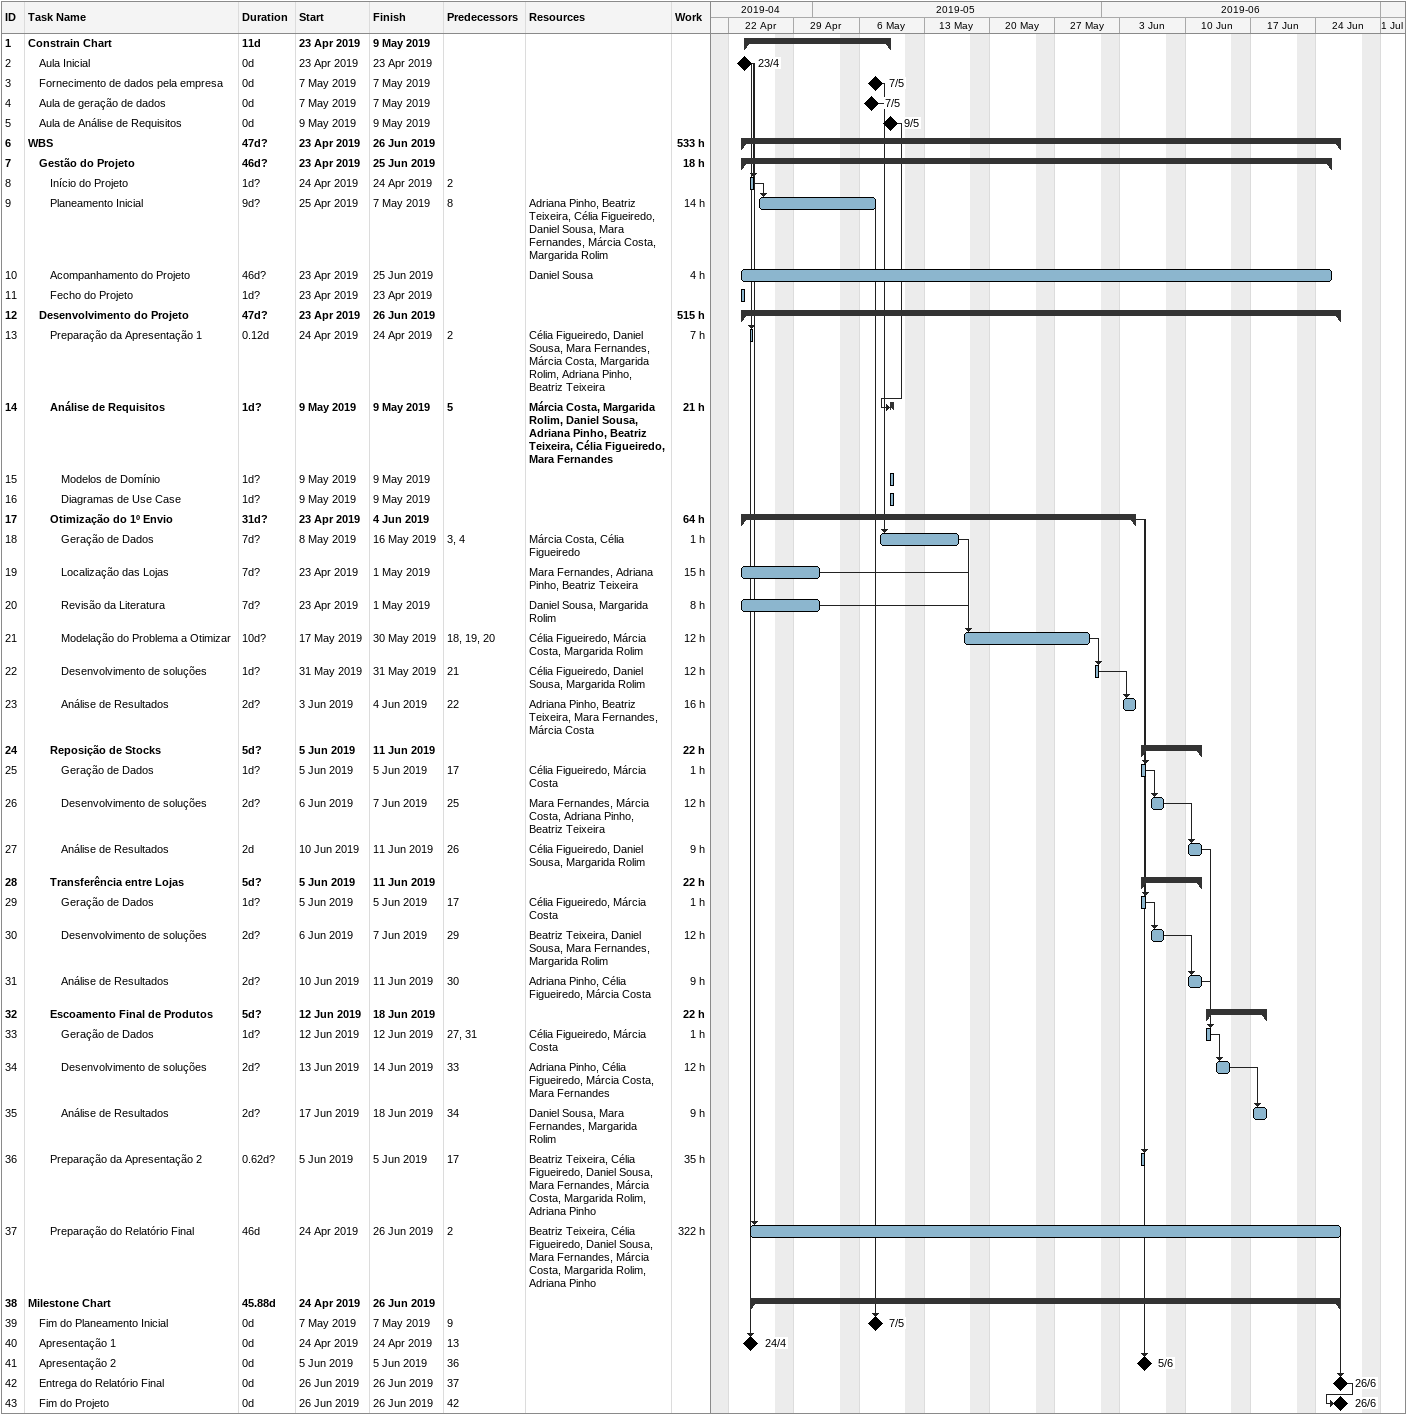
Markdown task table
| ID | Level | Task | Duration | Start | Finish | Predecessors | Resources | Work (h) |
|---|---|---|---|---|---|---|---|---|
| 1 | 1 | **Constrain Chart** | 11d | 2019-04-23 | 2019-05-09 |  |  |  |
| 2 | 2 | Aula Inicial | 0d | 2019-04-23 | 2019-04-23 |  |  |  |
| 3 | 2 | Fornecimento de dados pela empresa | 0d | 2019-05-07 | 2019-05-07 |  |  |  |
| 4 | 2 | Aula de geração de dados | 0d | 2019-05-07 | 2019-05-07 |  |  |  |
| 5 | 2 | Aula de Análise de Requisitos | 0d | 2019-05-09 | 2019-05-09 |  |  |  |
| 6 | 1 | **WBS** | 47d? | 2019-04-23 | 2019-06-26 |  |  | 533 |
| 7 | 2 | **Gestão do Projeto** | 46d? | 2019-04-23 | 2019-06-25 |  |  | 18 |
| 8 | 3 | Início do Projeto | 1d? | 2019-04-24 | 2019-04-24 | 2 |  |  |
| 9 | 3 | Planeamento Inicial | 9d? | 2019-04-25 | 2019-05-07 | 8 | Adriana Pinho, Beatriz Teixeira, Célia Figueiredo, Daniel Sousa, Mara Fernandes, Márcia Costa, Margarida Rolim | 14 |
| 10 | 3 | Acompanhamento do Projeto | 46d? | 2019-04-23 | 2019-06-25 |  | Daniel Sousa | 4 |
| 11 | 3 | Fecho do Projeto | 1d? | 2019-04-23 | 2019-04-23 |  |  |  |
| 12 | 2 | **Desenvolvimento do Projeto** | 47d? | 2019-04-23 | 2019-06-26 |  |  | 515 |
| 13 | 3 | Preparação da Apresentação 1 | 0.12d | 2019-04-24 | 2019-04-24 | 2 | Célia Figueiredo, Daniel Sousa, Mara Fernandes, Márcia Costa, Margarida Rolim, Adriana Pinho, Beatriz Teixeira | 7 |
| 14 | 3 | **Análise de Requisitos** | 1d? | 2019-05-09 | 2019-05-09 | 5 | Márcia Costa, Margarida Rolim, Daniel Sousa, Adriana Pinho, Beatriz Teixeira, Célia Figueiredo, Mara Fernandes | 21 |
| 15 | 4 | Modelos de Domínio | 1d? | 2019-05-09 | 2019-05-09 |  |  |  |
| 16 | 4 | Diagramas de Use Case | 1d? | 2019-05-09 | 2019-05-09 |  |  |  |
| 17 | 3 | **Otimização do 1º Envio** | 31d? | 2019-04-23 | 2019-06-04 |  |  | 64 |
| 18 | 4 | Geração de Dados | 7d? | 2019-05-08 | 2019-05-16 | 3, 4 | Márcia Costa, Célia Figueiredo | 1 |
| 19 | 4 | Localização das Lojas | 7d? | 2019-04-23 | 2019-05-01 |  | Mara Fernandes, Adriana Pinho, Beatriz Teixeira | 15 |
| 20 | 4 | Revisão da Literatura | 7d? | 2019-04-23 | 2019-05-01 |  | Daniel Sousa, Margarida Rolim | 8 |
| 21 | 4 | Modelação do Problema a Otimizar | 10d? | 2019-05-17 | 2019-05-30 | 18, 19, 20 | Célia Figueiredo, Márcia Costa, Margarida Rolim | 12 |
| 22 | 4 | Desenvolvimento de soluções | 1d? | 2019-05-31 | 2019-05-31 | 21 | Célia Figueiredo, Daniel Sousa, Margarida Rolim | 12 |
| 23 | 4 | Análise de Resultados | 2d? | 2019-06-03 | 2019-06-04 | 22 | Adriana Pinho, Beatriz Teixeira, Mara Fernandes, Márcia Costa | 16 |
| 24 | 3 | **Reposição de Stocks** | 5d? | 2019-06-05 | 2019-06-11 |  |  | 22 |
| 25 | 4 | Geração de Dados | 1d? | 2019-06-05 | 2019-06-05 | 17 | Célia Figueiredo, Márcia Costa | 1 |
| 26 | 4 | Desenvolvimento de soluções | 2d? | 2019-06-06 | 2019-06-07 | 25 | Mara Fernandes, Márcia Costa, Adriana Pinho, Beatriz Teixeira | 12 |
| 27 | 4 | Análise de Resultados | 2d | 2019-06-10 | 2019-06-11 | 26 | Célia Figueiredo, Daniel Sousa, Margarida Rolim | 9 |
| 28 | 3 | **Transferência entre Lojas** | 5d? | 2019-06-05 | 2019-06-11 |  |  | 22 |
| 29 | 4 | Geração de Dados | 1d? | 2019-06-05 | 2019-06-05 | 17 | Célia Figueiredo, Márcia Costa | 1 |
| 30 | 4 | Desenvolvimento de soluções | 2d? | 2019-06-06 | 2019-06-07 | 29 | Beatriz Teixeira, Daniel Sousa, Mara Fernandes, Margarida Rolim | 12 |
| 31 | 4 | Análise de Resultados | 2d? | 2019-06-10 | 2019-06-11 | 30 | Adriana Pinho, Célia Figueiredo, Márcia Costa | 9 |
| 32 | 3 | **Escoamento Final de Produtos** | 5d? | 2019-06-12 | 2019-06-18 |  |  | 22 |
| 33 | 4 | Geração de Dados | 1d? | 2019-06-12 | 2019-06-12 | 27, 31 | Célia Figueiredo, Márcia Costa | 1 |
| 34 | 4 | Desenvolvimento de soluções | 2d? | 2019-06-13 | 2019-06-14 | 33 | Adriana Pinho, Célia Figueiredo, Márcia Costa, Mara Fernandes | 12 |
| 35 | 4 | Análise de Resultados | 2d? | 2019-06-17 | 2019-06-18 | 34 | Daniel Sousa, Mara Fernandes, Margarida Rolim | 9 |
| 36 | 3 | Preparação da Apresentação 2 | 0.62d? | 2019-06-05 | 2019-06-05 | 17 | Beatriz Teixeira, Célia Figueiredo, Daniel Sousa, Mara Fernandes, Márcia Costa, Margarida Rolim, Adriana Pinho | 35 |
| 37 | 3 | Preparação do Relatório Final | 46d | 2019-04-24 | 2019-06-26 | 2 | Beatriz Teixeira, Célia Figueiredo, Daniel Sousa, Mara Fernandes, Márcia Costa, Margarida Rolim, Adriana Pinho | 322 |
| 38 | 1 | **Milestone Chart** | 45.88d | 2019-04-24 | 2019-06-26 |  |  |  |
| 39 | 2 | Fim do Planeamento Inicial | 0d | 2019-05-07 | 2019-05-07 | 9 |  |  |
| 40 | 2 | Apresentação 1 | 0d | 2019-04-24 | 2019-04-24 | 13 |  |  |
| 41 | 2 | Apresentação 2 | 0d | 2019-06-05 | 2019-06-05 | 36 |  |  |
| 42 | 2 | Entrega do Relatório Final | 0d | 2019-06-26 | 2019-06-26 | 37 |  |  |
| 43 | 2 | Fim do Projeto | 0d | 2019-06-26 | 2019-06-26 | 42 |  |  |
